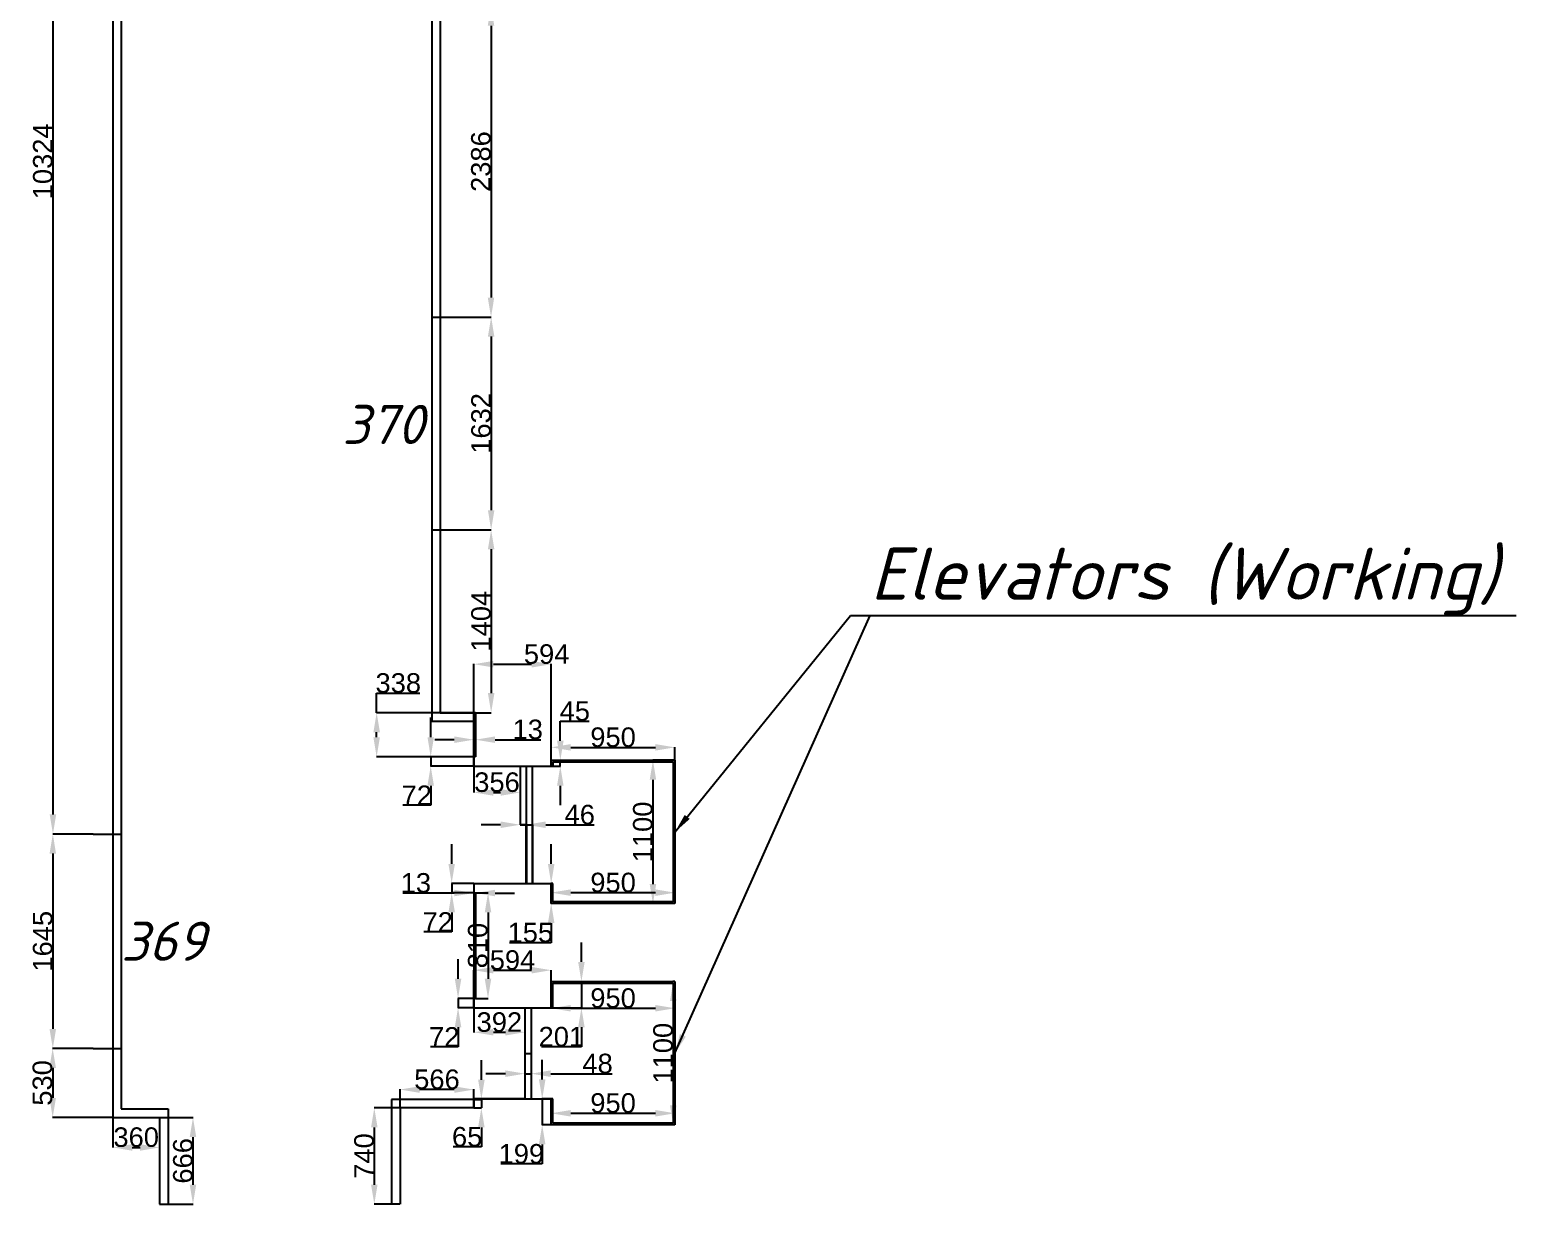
# Model space of a CAD drawing. Header units: millimetres. Extents: x 137411 to 273116, y -37 to 79573.
# Drawn here: x 234420 to 245832, y 13623 to 22636 of the extents above; entities that cross this region are included whole.
import ezdxf
from ezdxf.enums import TextEntityAlignment as Align

# ---------------------------------------------------------------- set-up
doc = ezdxf.new("R2010")
doc.units = ezdxf.units.MM
doc.header["$LTSCALE"] = 0.001
doc.styles.add('GOST', font='ISOCPEUI.TTF')
doc.styles.get("Standard").update_dxf_attribs({"font": 'Arial.ttf'})
doc.dimstyles.new('Copy of ISO-25', dxfattribs={"dimtxt": 150, "dimasz": 150, "dimexe": 1.25, "dimexo": 0.625, "dimtad": 1, "dimtoh": 1, "dimtxsty": 'Standard', "dimcen": 2.5, "dimadec": 0, "dimazin": 0, "dimtfac": 1, "dimtmove": 0, "dimatfit": 3, "dimfxl": 1, "dimarcsym": 0})

# ---------------------------------------------------------------- blocks, each defined once
blk = doc.blocks.new('*D234')
at = {"color": 0, "lineweight": -2, "transparency": 16777216}
for p, q in [((234597, 26788), (234597, 26788)), ((234598, 26638), (234598, 16614)), ((234906, 16464), (234597, 16464))]:
    blk.add_line(p, q, dxfattribs=at)
at = {"color": 0, "transparency": 16777216}
for points in [[(234573, 26638), (234623, 26638), (234598, 26788)], [(234573, 16614), (234623, 16614), (234598, 16464)]]:
    blk.add_solid(points, dxfattribs=at)
at = {"layer": 'Defpoints', "color": 0, "transparency": 16777216}
for p in [(234598, 26788), (234598, 16464), (234907, 16464)]:
    blk.add_point(p, dxfattribs=at)
at = {"color": 0, "transparency": 16777216, "insert": (234521, 21626), "char_height": 150, "attachment_point": 5, "rotation": 90}
blk.add_mtext('10324', dxfattribs=at)
blk = doc.blocks.new('*D235')
at = {"color": 0, "lineweight": -2, "transparency": 16777216}
for p, q in [((234596, 16464), (234596, 16464)), ((234597, 16314), (234597, 14969)), ((234906, 14819), (234596, 14819))]:
    blk.add_line(p, q, dxfattribs=at)
at = {"color": 0, "transparency": 16777216}
for points in [[(234572, 16314), (234622, 16314), (234597, 16464)], [(234572, 14969), (234622, 14969), (234597, 14819)]]:
    blk.add_solid(points, dxfattribs=at)
at = {"layer": 'Defpoints', "color": 0, "transparency": 16777216}
for p in [(234597, 16464), (234597, 14819), (234907, 14819)]:
    blk.add_point(p, dxfattribs=at)
at = {"color": 0, "transparency": 16777216, "insert": (234520, 15641), "char_height": 150, "attachment_point": 5, "rotation": 90}
blk.add_mtext('1645', dxfattribs=at)
blk = doc.blocks.new('*D236')
at = {"color": 0, "lineweight": -2, "transparency": 16777216}
for p, q in [((234596, 14819), (234594, 14819)), ((234596, 14669), (234596, 14439)), ((235056, 14289), (234594, 14289))]:
    blk.add_line(p, q, dxfattribs=at)
at = {"color": 0, "transparency": 16777216}
for points in [[(234571, 14669), (234621, 14669), (234596, 14819)], [(234571, 14439), (234621, 14439), (234596, 14289)]]:
    blk.add_solid(points, dxfattribs=at)
at = {"layer": 'Defpoints', "color": 0, "transparency": 16777216}
for p in [(234597, 14819), (234596, 14289), (235057, 14289)]:
    blk.add_point(p, dxfattribs=at)
at = {"color": 0, "transparency": 16777216, "insert": (234518, 14554), "char_height": 150, "attachment_point": 5, "rotation": 90}
blk.add_mtext('530', dxfattribs=at)
blk = doc.blocks.new('*D237')
at = {"color": 0, "lineweight": -2, "transparency": 16777216}
for p, q in [((235057, 14288), (235057, 14058)), ((235417, 14288), (235417, 14058)), ((235207, 14059), (235267, 14059))]:
    blk.add_line(p, q, dxfattribs=at)
at = {"color": 0, "transparency": 16777216}
for points in [[(235207, 14084), (235207, 14034), (235057, 14059)], [(235267, 14084), (235267, 14034), (235417, 14059)]]:
    blk.add_solid(points, dxfattribs=at)
at = {"layer": 'Defpoints', "color": 0, "transparency": 16777216}
for p in [(235057, 14289), (235417, 14289), (235417, 14059)]:
    blk.add_point(p, dxfattribs=at)
at = {"color": 0, "transparency": 16777216, "insert": (235237, 14137), "char_height": 150, "attachment_point": 5}
blk.add_mtext('360', dxfattribs=at)
blk = doc.blocks.new('*D238')
at = {"color": 0, "lineweight": -2, "transparency": 16777216}
for p, q in [((235417, 14289), (235675, 14289)), ((235673, 14139), (235673, 13773)), ((235417, 13623), (235675, 13623))]:
    blk.add_line(p, q, dxfattribs=at)
at = {"color": 0, "transparency": 16777216}
for points in [[(235648, 14139), (235698, 14139), (235673, 14289)], [(235648, 13773), (235698, 13773), (235673, 13623)]]:
    blk.add_solid(points, dxfattribs=at)
at = {"layer": 'Defpoints', "color": 0, "transparency": 16777216}
for p in [(235417, 14289), (235417, 13623), (235673, 13623)]:
    blk.add_point(p, dxfattribs=at)
at = {"color": 0, "transparency": 16777216, "insert": (235596, 13956), "char_height": 150, "attachment_point": 5, "rotation": 90}
blk.add_mtext('666', dxfattribs=at)
blk = doc.blocks.new('*D255')
at = {"color": 0, "lineweight": -2, "transparency": 16777216}
for p, q in [((237960, 22817), (237960, 22817)), ((237961, 22667), (237961, 20581)), ((237722, 20431), (237962, 20431))]:
    blk.add_line(p, q, dxfattribs=at)
at = {"color": 0, "transparency": 16777216}
for points in [[(237936, 22667), (237986, 22667), (237961, 22817)], [(237936, 20581), (237986, 20581), (237961, 20431)]]:
    blk.add_solid(points, dxfattribs=at)
at = {"layer": 'Defpoints', "color": 0, "transparency": 16777216}
for p in [(237961, 22817), (237722, 20431), (237961, 20431)]:
    blk.add_point(p, dxfattribs=at)
at = {"color": 0, "transparency": 16777216, "insert": (237884, 21624), "char_height": 150, "attachment_point": 5, "rotation": 90}
blk.add_mtext('2386', dxfattribs=at)
blk = doc.blocks.new('*D256')
at = {"color": 0, "lineweight": -2, "transparency": 16777216}
for p, q in [((237962, 20431), (237961, 20431)), ((237962, 20281), (237962, 18949)), ((237722, 18799), (237963, 18799))]:
    blk.add_line(p, q, dxfattribs=at)
at = {"color": 0, "transparency": 16777216}
for points in [[(237937, 20281), (237987, 20281), (237962, 20431)], [(237937, 18949), (237987, 18949), (237962, 18799)]]:
    blk.add_solid(points, dxfattribs=at)
at = {"layer": 'Defpoints', "color": 0, "transparency": 16777216}
for p in [(237962, 20431), (237722, 18799), (237962, 18799)]:
    blk.add_point(p, dxfattribs=at)
at = {"color": 0, "transparency": 16777216, "insert": (237885, 19615), "char_height": 150, "attachment_point": 5, "rotation": 90}
blk.add_mtext('1632', dxfattribs=at)
blk = doc.blocks.new('*D257')
at = {"color": 0, "lineweight": -2, "transparency": 16777216}
for p, q in [((237963, 18799), (237961, 18799)), ((237962, 18649), (237962, 17545)), ((237842, 17395), (237963, 17395))]:
    blk.add_line(p, q, dxfattribs=at)
at = {"color": 0, "transparency": 16777216}
for points in [[(237937, 18649), (237987, 18649), (237962, 18799)], [(237937, 17545), (237987, 17545), (237962, 17395)]]:
    blk.add_solid(points, dxfattribs=at)
at = {"layer": 'Defpoints', "color": 0, "transparency": 16777216}
for p in [(237963, 18799), (237842, 17395), (237962, 17395)]:
    blk.add_point(p, dxfattribs=at)
at = {"color": 0, "transparency": 16777216, "insert": (237885, 18097), "char_height": 150, "attachment_point": 5, "rotation": 90}
blk.add_mtext('1404', dxfattribs=at)
blk = doc.blocks.new('*D258')
at = {"color": 0, "lineweight": -2, "transparency": 16777216}
for p, q in [((237083, 17395), (237083, 17545)), ((237083, 17545), (237415, 17545)), ((237841, 17395), (237082, 17395)), ((237083, 17207), (237083, 17245)), ((237841, 17057), (237082, 17057))]:
    blk.add_line(p, q, dxfattribs=at)
at = {"color": 0, "transparency": 16777216}
for points in [[(237058, 17245), (237108, 17245), (237083, 17395)], [(237058, 17207), (237108, 17207), (237083, 17057)]]:
    blk.add_solid(points, dxfattribs=at)
at = {"layer": 'Defpoints', "color": 0, "transparency": 16777216}
for p in [(237842, 17395), (237083, 17057), (237842, 17057)]:
    blk.add_point(p, dxfattribs=at)
at = {"color": 0, "transparency": 16777216, "insert": (237249, 17622), "char_height": 150, "attachment_point": 5}
blk.add_mtext('338', dxfattribs=at)
blk = doc.blocks.new('*D259')
at = {"color": 0, "lineweight": -2, "transparency": 16777216}
for p, q in [((237679, 17188), (237529, 17188)), ((237829, 17058), (237829, 17190)), ((237829, 17188), (237842, 17188)), ((237842, 17058), (237842, 17190)), ((237992, 17188), (238344, 17188))]:
    blk.add_line(p, q, dxfattribs=at)
at = {"color": 0, "transparency": 16777216}
for points in [[(237679, 17213), (237679, 17163), (237829, 17188)], [(237992, 17213), (237992, 17163), (237842, 17188)]]:
    blk.add_solid(points, dxfattribs=at)
at = {"layer": 'Defpoints', "color": 0, "transparency": 16777216}
for p in [(237842, 17188), (237829, 17057), (237842, 17057)]:
    blk.add_point(p, dxfattribs=at)
at = {"color": 0, "transparency": 16777216, "insert": (238243, 17266), "char_height": 150, "attachment_point": 5}
blk.add_mtext('13', dxfattribs=at)
blk = doc.blocks.new('*D260')
at = {"color": 0, "lineweight": -2, "transparency": 16777216}
for p, q in [((237498, 17207), (237498, 17357)), ((237828, 17057), (237497, 17057)), ((237498, 17057), (237498, 16985)), ((237828, 16985), (237497, 16985)), ((237498, 16835), (237498, 16685)), ((237498, 16685), (237285, 16685))]:
    blk.add_line(p, q, dxfattribs=at)
at = {"color": 0, "transparency": 16777216}
for points in [[(237473, 17207), (237523, 17207), (237498, 17057)], [(237473, 16835), (237523, 16835), (237498, 16985)]]:
    blk.add_solid(points, dxfattribs=at)
at = {"layer": 'Defpoints', "color": 0, "transparency": 16777216}
for p in [(237829, 17057), (237498, 16985), (237829, 16985)]:
    blk.add_point(p, dxfattribs=at)
at = {"color": 0, "transparency": 16777216, "insert": (237391, 16761), "char_height": 150, "attachment_point": 5}
blk.add_mtext('72', dxfattribs=at)
blk = doc.blocks.new('*D261')
at = {"color": 0, "lineweight": -2, "transparency": 16777216}
for p, q in [((237829, 16984), (237829, 16782)), ((238185, 16984), (238185, 16782)), ((237979, 16783), (238035, 16783))]:
    blk.add_line(p, q, dxfattribs=at)
at = {"color": 0, "transparency": 16777216}
for points in [[(237979, 16808), (237979, 16758), (237829, 16783)], [(238035, 16808), (238035, 16758), (238185, 16783)]]:
    blk.add_solid(points, dxfattribs=at)
at = {"layer": 'Defpoints', "color": 0, "transparency": 16777216}
for p in [(237829, 16985), (238185, 16985), (238185, 16783)]:
    blk.add_point(p, dxfattribs=at)
at = {"color": 0, "transparency": 16777216, "insert": (238007, 16861), "char_height": 150, "attachment_point": 5}
blk.add_mtext('356', dxfattribs=at)
blk = doc.blocks.new('*D262')
at = {"color": 0, "lineweight": -2, "transparency": 16777216}
for p, q in [((237829, 16986), (237829, 17769)), ((237979, 17767), (238273, 17767)), ((238423, 16986), (238423, 17769))]:
    blk.add_line(p, q, dxfattribs=at)
at = {"color": 0, "transparency": 16777216}
for points in [[(237979, 17792), (237979, 17742), (237829, 17767)], [(238273, 17792), (238273, 17742), (238423, 17767)]]:
    blk.add_solid(points, dxfattribs=at)
at = {"layer": 'Defpoints', "color": 0, "transparency": 16777216}
for p in [(238423, 17767), (237829, 16985), (238423, 16985)]:
    blk.add_point(p, dxfattribs=at)
at = {"color": 0, "transparency": 16777216, "insert": (238388, 17844), "char_height": 150, "attachment_point": 5}
blk.add_mtext('594', dxfattribs=at)
blk = doc.blocks.new('*D263')
at = {"color": 0, "lineweight": -2, "transparency": 16777216}
for p, q in [((238423, 17031), (238423, 17130)), ((238573, 17129), (239223, 17129)), ((239373, 17031), (239373, 17130))]:
    blk.add_line(p, q, dxfattribs=at)
at = {"color": 0, "transparency": 16777216}
for points in [[(238573, 17154), (238573, 17104), (238423, 17129)], [(239223, 17154), (239223, 17104), (239373, 17129)]]:
    blk.add_solid(points, dxfattribs=at)
at = {"layer": 'Defpoints', "color": 0, "transparency": 16777216}
for p in [(239373, 17129), (238423, 17030), (239373, 17030)]:
    blk.add_point(p, dxfattribs=at)
at = {"color": 0, "transparency": 16777216, "insert": (238898, 17206), "char_height": 150, "attachment_point": 5}
blk.add_mtext('950', dxfattribs=at)
blk = doc.blocks.new('*D264')
at = {"color": 0, "lineweight": -2, "transparency": 16777216}
for p, q in [((238423, 15931), (238423, 16015)), ((238573, 16014), (239223, 16014)), ((239373, 15931), (239373, 16015))]:
    blk.add_line(p, q, dxfattribs=at)
at = {"color": 0, "transparency": 16777216}
for points in [[(238573, 16039), (238573, 15989), (238423, 16014)], [(239223, 16039), (239223, 15989), (239373, 16014)]]:
    blk.add_solid(points, dxfattribs=at)
at = {"layer": 'Defpoints', "color": 0, "transparency": 16777216}
for p in [(239373, 16014), (238423, 15930), (239373, 15930)]:
    blk.add_point(p, dxfattribs=at)
at = {"color": 0, "transparency": 16777216, "insert": (238898, 16091), "char_height": 150, "attachment_point": 5}
blk.add_mtext('950', dxfattribs=at)
blk = doc.blocks.new('*D265')
at = {"color": 0, "lineweight": -2, "transparency": 16777216}
for p, q in [((239372, 17030), (239203, 17030)), ((239204, 16880), (239204, 16080)), ((239372, 15930), (239203, 15930))]:
    blk.add_line(p, q, dxfattribs=at)
at = {"color": 0, "transparency": 16777216}
for points in [[(239179, 16880), (239229, 16880), (239204, 17030)], [(239179, 16080), (239229, 16080), (239204, 15930)]]:
    blk.add_solid(points, dxfattribs=at)
at = {"layer": 'Defpoints', "color": 0, "transparency": 16777216}
for p in [(239373, 17030), (239204, 15930), (239373, 15930)]:
    blk.add_point(p, dxfattribs=at)
at = {"color": 0, "transparency": 16777216, "insert": (239127, 16480), "char_height": 150, "attachment_point": 5, "rotation": 90}
blk.add_mtext('1100', dxfattribs=at)
blk = doc.blocks.new('*D266')
at = {"color": 0, "lineweight": -2, "transparency": 16777216}
for p, q in [((238493, 17180), (238493, 17330)), ((238493, 17330), (238715, 17330)), ((238423, 17030), (238494, 17030)), ((238493, 16985), (238493, 17030)), ((238423, 16985), (238494, 16985)), ((238493, 16835), (238493, 16685))]:
    blk.add_line(p, q, dxfattribs=at)
at = {"color": 0, "transparency": 16777216}
for points in [[(238468, 17180), (238518, 17180), (238493, 17030)], [(238468, 16835), (238518, 16835), (238493, 16985)]]:
    blk.add_solid(points, dxfattribs=at)
at = {"layer": 'Defpoints', "color": 0, "transparency": 16777216}
for p in [(238423, 17030), (238493, 17030), (238423, 16985)]:
    blk.add_point(p, dxfattribs=at)
at = {"color": 0, "transparency": 16777216, "insert": (238604, 17407), "char_height": 150, "attachment_point": 5}
blk.add_mtext('45', dxfattribs=at)
blk = doc.blocks.new('*D267')
at = {"color": 0, "lineweight": -2, "transparency": 16777216}
for p, q in [((238423, 16235), (238423, 16385)), ((238422, 16085), (238421, 16085)), ((238423, 16085), (238423, 15930)), ((238422, 15930), (238421, 15930)), ((238423, 15780), (238423, 15630)), ((238423, 15630), (238104, 15630))]:
    blk.add_line(p, q, dxfattribs=at)
at = {"color": 0, "transparency": 16777216}
for points in [[(238398, 16235), (238448, 16235), (238423, 16085)], [(238398, 15780), (238448, 15780), (238423, 15930)]]:
    blk.add_solid(points, dxfattribs=at)
at = {"layer": 'Defpoints', "color": 0, "transparency": 16777216}
for p in [(238423, 16085), (238423, 15930), (238423, 15930)]:
    blk.add_point(p, dxfattribs=at)
at = {"color": 0, "transparency": 16777216, "insert": (238263, 15707), "char_height": 150, "attachment_point": 5}
blk.add_mtext('155', dxfattribs=at)
blk = doc.blocks.new('*D268')
at = {"color": 0, "lineweight": -2, "transparency": 16777216}
for p, q in [((238035, 16535), (237885, 16535)), ((238185, 16536), (238185, 16536)), ((238185, 16535), (238231, 16535)), ((238231, 16536), (238231, 16536)), ((238381, 16535), (238753, 16535))]:
    blk.add_line(p, q, dxfattribs=at)
at = {"color": 0, "transparency": 16777216}
for points in [[(238035, 16560), (238035, 16510), (238185, 16535)], [(238381, 16560), (238381, 16510), (238231, 16535)]]:
    blk.add_solid(points, dxfattribs=at)
at = {"layer": 'Defpoints', "color": 0, "transparency": 16777216}
for p in [(238185, 16535), (238231, 16535), (238231, 16535)]:
    blk.add_point(p, dxfattribs=at)
at = {"color": 0, "transparency": 16777216, "insert": (238642, 16612), "char_height": 150, "attachment_point": 5}
blk.add_mtext('46', dxfattribs=at)
blk = doc.blocks.new('*D269')
at = {"color": 0, "lineweight": -2, "transparency": 16777216}
for p, q in [((237659, 16235), (237659, 16385)), ((237828, 16085), (237657, 16085)), ((237828, 16013), (237657, 16013)), ((237659, 16085), (237659, 16013)), ((237659, 15863), (237659, 15713)), ((237659, 15713), (237446, 15713))]:
    blk.add_line(p, q, dxfattribs=at)
at = {"color": 0, "transparency": 16777216}
for points in [[(237634, 16235), (237684, 16235), (237659, 16085)], [(237634, 15863), (237684, 15863), (237659, 16013)]]:
    blk.add_solid(points, dxfattribs=at)
at = {"layer": 'Defpoints', "color": 0, "transparency": 16777216}
for p in [(237659, 16013), (237829, 16085), (237829, 16013)]:
    blk.add_point(p, dxfattribs=at)
at = {"color": 0, "transparency": 16777216, "insert": (237552, 15789), "char_height": 150, "attachment_point": 5}
blk.add_mtext('72', dxfattribs=at)
blk = doc.blocks.new('*D270')
at = {"color": 0, "lineweight": -2, "transparency": 16777216}
for p, q in [((237679, 16011), (237283, 16011)), ((237829, 16012), (237829, 16010)), ((237842, 16011), (237829, 16011)), ((237842, 16012), (237842, 16010)), ((237992, 16011), (238142, 16011))]:
    blk.add_line(p, q, dxfattribs=at)
at = {"color": 0, "transparency": 16777216}
for points in [[(237679, 16036), (237679, 15986), (237829, 16011)], [(237992, 16036), (237992, 15986), (237842, 16011)]]:
    blk.add_solid(points, dxfattribs=at)
at = {"layer": 'Defpoints', "color": 0, "transparency": 16777216}
for p in [(237829, 16013), (237842, 16013), (237842, 16011)]:
    blk.add_point(p, dxfattribs=at)
at = {"color": 0, "transparency": 16777216, "insert": (237384, 16088), "char_height": 150, "attachment_point": 5}
blk.add_mtext('13', dxfattribs=at)
blk = doc.blocks.new('*D271')
at = {"color": 0, "lineweight": -2, "transparency": 16777216}
for p, q in [((237842, 16013), (237939, 16013)), ((237938, 15863), (237938, 15353)), ((237842, 15203), (237939, 15203))]:
    blk.add_line(p, q, dxfattribs=at)
at = {"color": 0, "transparency": 16777216}
for points in [[(237913, 15863), (237963, 15863), (237938, 16013)], [(237913, 15353), (237963, 15353), (237938, 15203)]]:
    blk.add_solid(points, dxfattribs=at)
at = {"layer": 'Defpoints', "color": 0, "transparency": 16777216}
for p in [(237842, 16013), (237842, 15203), (237938, 15203)]:
    blk.add_point(p, dxfattribs=at)
at = {"color": 0, "transparency": 16777216, "insert": (237860, 15608), "char_height": 150, "attachment_point": 5, "rotation": 90}
blk.add_mtext('810', dxfattribs=at)
blk = doc.blocks.new('*D272')
at = {"color": 0, "lineweight": -2, "transparency": 16777216}
for p, q in [((237708, 15353), (237708, 15503)), ((237828, 15203), (237707, 15203)), ((237708, 15203), (237708, 15131)), ((237828, 15131), (237707, 15131)), ((237708, 14981), (237708, 14831)), ((237708, 14831), (237496, 14831))]:
    blk.add_line(p, q, dxfattribs=at)
at = {"color": 0, "transparency": 16777216}
for points in [[(237683, 15353), (237733, 15353), (237708, 15203)], [(237683, 14981), (237733, 14981), (237708, 15131)]]:
    blk.add_solid(points, dxfattribs=at)
at = {"layer": 'Defpoints', "color": 0, "transparency": 16777216}
for p in [(237829, 15203), (237708, 15131), (237829, 15131)]:
    blk.add_point(p, dxfattribs=at)
at = {"color": 0, "transparency": 16777216, "insert": (237602, 14907), "char_height": 150, "attachment_point": 5}
blk.add_mtext('72', dxfattribs=at)
blk = doc.blocks.new('*D273')
at = {"color": 0, "lineweight": -2, "transparency": 16777216}
for p, q in [((237829, 15130), (237829, 14942)), ((238221, 15130), (238221, 14942)), ((237979, 14943), (238071, 14943))]:
    blk.add_line(p, q, dxfattribs=at)
at = {"color": 0, "transparency": 16777216}
for points in [[(237979, 14968), (237979, 14918), (237829, 14943)], [(238071, 14968), (238071, 14918), (238221, 14943)]]:
    blk.add_solid(points, dxfattribs=at)
at = {"layer": 'Defpoints', "color": 0, "transparency": 16777216}
for p in [(237829, 15131), (238221, 15131), (238221, 14943)]:
    blk.add_point(p, dxfattribs=at)
at = {"color": 0, "transparency": 16777216, "insert": (238025, 15020), "char_height": 150, "attachment_point": 5}
blk.add_mtext('392', dxfattribs=at)
blk = doc.blocks.new('*D274')
at = {"color": 0, "lineweight": -2, "transparency": 16777216}
for p, q in [((237829, 15132), (237829, 15420)), ((237979, 15419), (238273, 15419)), ((238423, 15132), (238423, 15420))]:
    blk.add_line(p, q, dxfattribs=at)
at = {"color": 0, "transparency": 16777216}
for points in [[(237979, 15444), (237979, 15394), (237829, 15419)], [(238273, 15444), (238273, 15394), (238423, 15419)]]:
    blk.add_solid(points, dxfattribs=at)
at = {"layer": 'Defpoints', "color": 0, "transparency": 16777216}
for p in [(238423, 15419), (237829, 15131), (238423, 15131)]:
    blk.add_point(p, dxfattribs=at)
at = {"color": 0, "transparency": 16777216, "insert": (238126, 15496), "char_height": 150, "attachment_point": 5}
blk.add_mtext('594', dxfattribs=at)
blk = doc.blocks.new('*D275')
at = {"color": 0, "lineweight": -2, "transparency": 16777216}
for p, q in [((238423, 15331), (238423, 15126)), ((239373, 15331), (239373, 15126)), ((238573, 15127), (239223, 15127))]:
    blk.add_line(p, q, dxfattribs=at)
at = {"color": 0, "transparency": 16777216}
for points in [[(238573, 15152), (238573, 15102), (238423, 15127)], [(239223, 15152), (239223, 15102), (239373, 15127)]]:
    blk.add_solid(points, dxfattribs=at)
at = {"layer": 'Defpoints', "color": 0, "transparency": 16777216}
for p in [(238423, 15332), (239373, 15332), (239373, 15127)]:
    blk.add_point(p, dxfattribs=at)
at = {"color": 0, "transparency": 16777216, "insert": (238898, 15204), "char_height": 150, "attachment_point": 5}
blk.add_mtext('950', dxfattribs=at)
blk = doc.blocks.new('*D276')
at = {"color": 0, "lineweight": -2, "transparency": 16777216}
for p, q in [((238423, 14233), (238423, 14323)), ((238573, 14321), (239223, 14321)), ((239373, 14233), (239373, 14323))]:
    blk.add_line(p, q, dxfattribs=at)
at = {"color": 0, "transparency": 16777216}
for points in [[(238573, 14346), (238573, 14296), (238423, 14321)], [(239223, 14346), (239223, 14296), (239373, 14321)]]:
    blk.add_solid(points, dxfattribs=at)
at = {"layer": 'Defpoints', "color": 0, "transparency": 16777216}
for p in [(239373, 14321), (238423, 14232), (239373, 14232)]:
    blk.add_point(p, dxfattribs=at)
at = {"color": 0, "transparency": 16777216, "insert": (238898, 14399), "char_height": 150, "attachment_point": 5}
blk.add_mtext('950', dxfattribs=at)
blk = doc.blocks.new('*D277')
at = {"color": 0, "lineweight": -2, "transparency": 16777216}
for p, q in [((239372, 15332), (239358, 15332)), ((239360, 15182), (239360, 14382)), ((239372, 14232), (239358, 14232))]:
    blk.add_line(p, q, dxfattribs=at)
at = {"color": 0, "transparency": 16777216}
for points in [[(239335, 15182), (239385, 15182), (239360, 15332)], [(239335, 14382), (239385, 14382), (239360, 14232)]]:
    blk.add_solid(points, dxfattribs=at)
at = {"layer": 'Defpoints', "color": 0, "transparency": 16777216}
for p in [(239373, 15332), (239360, 14232), (239373, 14232)]:
    blk.add_point(p, dxfattribs=at)
at = {"color": 0, "transparency": 16777216, "insert": (239282, 14782), "char_height": 150, "attachment_point": 5, "rotation": 90}
blk.add_mtext('1100', dxfattribs=at)
blk = doc.blocks.new('*D278')
at = {"color": 0, "lineweight": -2, "transparency": 16777216}
for p, q in [((238354, 14581), (238354, 14731)), ((238422, 14431), (238352, 14431)), ((238354, 14431), (238354, 14232)), ((238422, 14232), (238352, 14232)), ((238354, 14082), (238354, 13932)), ((238354, 13932), (238036, 13932))]:
    blk.add_line(p, q, dxfattribs=at)
at = {"color": 0, "transparency": 16777216}
for points in [[(238329, 14581), (238379, 14581), (238354, 14431)], [(238329, 14082), (238379, 14082), (238354, 14232)]]:
    blk.add_solid(points, dxfattribs=at)
at = {"layer": 'Defpoints', "color": 0, "transparency": 16777216}
for p in [(238423, 14431), (238354, 14232), (238423, 14232)]:
    blk.add_point(p, dxfattribs=at)
at = {"color": 0, "transparency": 16777216, "insert": (238194, 14009), "char_height": 150, "attachment_point": 5}
blk.add_mtext('199', dxfattribs=at)
blk = doc.blocks.new('*D279')
at = {"color": 0, "lineweight": -2, "transparency": 16777216}
for p, q in [((238655, 15482), (238655, 15632)), ((238423, 15332), (238656, 15332)), ((238655, 15332), (238655, 15131)), ((238430, 15131), (238656, 15131)), ((238655, 14981), (238655, 14831)), ((238655, 14831), (238349, 14831))]:
    blk.add_line(p, q, dxfattribs=at)
at = {"color": 0, "transparency": 16777216}
for points in [[(238630, 15482), (238680, 15482), (238655, 15332)], [(238630, 14981), (238680, 14981), (238655, 15131)]]:
    blk.add_solid(points, dxfattribs=at)
at = {"layer": 'Defpoints', "color": 0, "transparency": 16777216}
for p in [(238423, 15332), (238429, 15131), (238655, 15131)]:
    blk.add_point(p, dxfattribs=at)
at = {"color": 0, "transparency": 16777216, "insert": (238501, 14908), "char_height": 150, "attachment_point": 5}
blk.add_mtext('201', dxfattribs=at)
blk = doc.blocks.new('*D280')
at = {"color": 0, "lineweight": -2, "transparency": 16777216}
for p, q in [((238221, 14780), (238221, 14624)), ((238269, 14780), (238269, 14624)), ((238071, 14625), (237921, 14625)), ((238221, 14625), (238269, 14625)), ((238419, 14625), (238890, 14625))]:
    blk.add_line(p, q, dxfattribs=at)
at = {"color": 0, "transparency": 16777216}
for points in [[(238071, 14650), (238071, 14600), (238221, 14625)], [(238419, 14650), (238419, 14600), (238269, 14625)]]:
    blk.add_solid(points, dxfattribs=at)
at = {"layer": 'Defpoints', "color": 0, "transparency": 16777216}
for p in [(238221, 14781), (238269, 14781), (238269, 14625)]:
    blk.add_point(p, dxfattribs=at)
at = {"color": 0, "transparency": 16777216, "insert": (238779, 14702), "char_height": 150, "attachment_point": 5}
blk.add_mtext('48', dxfattribs=at)
blk = doc.blocks.new('*D281')
at = {"color": 0, "lineweight": -2, "transparency": 16777216}
for p, q in [((237887, 14578), (237887, 14728)), ((237829, 14428), (237889, 14428)), ((237887, 14428), (237887, 14363)), ((237829, 14363), (237889, 14363)), ((237887, 14213), (237887, 14063)), ((237887, 14063), (237670, 14063))]:
    blk.add_line(p, q, dxfattribs=at)
at = {"color": 0, "transparency": 16777216}
for points in [[(237862, 14578), (237912, 14578), (237887, 14428)], [(237862, 14213), (237912, 14213), (237887, 14363)]]:
    blk.add_solid(points, dxfattribs=at)
at = {"layer": 'Defpoints', "color": 0, "transparency": 16777216}
for p in [(237829, 14428), (237829, 14363), (237887, 14363)]:
    blk.add_point(p, dxfattribs=at)
at = {"color": 0, "transparency": 16777216, "insert": (237778, 14140), "char_height": 150, "attachment_point": 5}
blk.add_mtext('65', dxfattribs=at)
blk = doc.blocks.new('*D282')
at = {"color": 0, "lineweight": -2, "transparency": 16777216}
for p, q in [((237263, 14364), (237263, 14505)), ((237679, 14503), (237413, 14503)), ((237829, 14364), (237829, 14505))]:
    blk.add_line(p, q, dxfattribs=at)
at = {"color": 0, "transparency": 16777216}
for points in [[(237413, 14528), (237413, 14478), (237263, 14503)], [(237679, 14528), (237679, 14478), (237829, 14503)]]:
    blk.add_solid(points, dxfattribs=at)
at = {"layer": 'Defpoints', "color": 0, "transparency": 16777216}
for p in [(237263, 14503), (237263, 14363), (237829, 14363)]:
    blk.add_point(p, dxfattribs=at)
at = {"color": 0, "transparency": 16777216, "insert": (237546, 14581), "char_height": 150, "attachment_point": 5}
blk.add_mtext('566', dxfattribs=at)
blk = doc.blocks.new('*D283')
at = {"color": 0, "lineweight": -2, "transparency": 16777216}
for p, q in [((237262, 14363), (237063, 14363)), ((237065, 14213), (237065, 13773)), ((237262, 13623), (237063, 13623))]:
    blk.add_line(p, q, dxfattribs=at)
at = {"color": 0, "transparency": 16777216}
for points in [[(237040, 14213), (237090, 14213), (237065, 14363)], [(237040, 13773), (237090, 13773), (237065, 13623)]]:
    blk.add_solid(points, dxfattribs=at)
at = {"layer": 'Defpoints', "color": 0, "transparency": 16777216}
for p in [(237263, 14363), (237065, 13623), (237263, 13623)]:
    blk.add_point(p, dxfattribs=at)
at = {"color": 0, "transparency": 16777216, "insert": (236987, 13993), "char_height": 150, "attachment_point": 5, "rotation": 90}
blk.add_mtext('740', dxfattribs=at)

msp = doc.modelspace()

# ---------------------------------------------------------------- linework, layer by layer
at = {"color": 5}
for p, q in [((235056.617, 26787.897), (235056.617, 16463.897)), ((235121.617, 26787.897), (235121.617, 16463.897)), ((237506.617, 22816.897), (237506.617, 20430.897)), ((237571.617, 22816.897), (237571.617, 20430.897)), ((237506.617, 18798.897), (237506.617, 17394.897)), ((237571.617, 18798.897), (237571.617, 17394.897)), ((237506.617, 17394.897), (237506.617, 17329.897)), ((237571.617, 17394.897), (237841.617, 17394.897)), ((237841.617, 17394.897), (237841.617, 17056.897)), ((237506.617, 17329.897), (237828.617, 17329.897)), ((237828.617, 17329.897), (237828.617, 17056.897)), ((237841.617, 17056.897), (237828.617, 17056.897)), ((237828.617, 17056.897), (237828.617, 16984.897)), ((237828.617, 16084.897), (237828.617, 16012.897)), ((237828.617, 16012.897), (237841.617, 16012.897)), ((237828.617, 16012.897), (237828.617, 15202.897)), ((237841.617, 16012.897), (237841.617, 15202.897)), ((237841.617, 15202.897), (237828.617, 15202.897)), ((237828.617, 15202.897), (237828.617, 15130.897)), ((235056.617, 14818.897), (235056.617, 14288.897)), ((235121.617, 14818.897), (235121.617, 14353.897)), ((237262.617, 14427.897), (237197.617, 14427.897)), ((237197.617, 14427.897), (237197.617, 13622.897)), ((237828.617, 14427.897), (237262.617, 14427.897)), ((237828.617, 14430.897), (237828.617, 14362.897)), ((237828.617, 14362.897), (237828.617, 14427.897)), ((235056.617, 14288.897), (235416.617, 14288.897)), ((235121.617, 14353.897), (235416.617, 14353.897)), ((235416.617, 14353.897), (235481.617, 14353.897)), ((235416.617, 14288.897), (235416.617, 13622.897)), ((235481.617, 14353.897), (235481.617, 13622.897)), ((237828.617, 14362.897), (237262.617, 14362.897)), ((237262.617, 14362.897), (237262.617, 13622.897))]:
    msp.add_line(p, q, dxfattribs=at)
at = {"color": 1}
for p, q in [((237506.617, 20430.897), (237721.617, 20430.897)), ((237506.617, 20430.897), (237506.617, 18798.897)), ((237571.617, 20430.897), (237571.617, 18798.897)), ((237506.617, 18798.897), (237721.617, 18798.897)), ((234906.617, 16463.897), (235121.617, 16463.897)), ((235056.617, 16463.897), (235056.617, 14818.897)), ((235121.617, 16463.897), (235121.617, 14818.897)), ((234906.617, 14818.897), (235121.617, 14818.897))]:
    msp.add_line(p, q, dxfattribs=at)
at = {"color": 3}
for p, q in [((238422.617, 16984.897), (238422.617, 17029.897)), ((238422.617, 17029.897), (239372.617, 17029.897)), ((238435.617, 17016.897), (239359.617, 17016.897)), ((238435.617, 17016.897), (238435.617, 16984.897)), ((239359.617, 17016.897), (239359.617, 15942.897)), ((239372.617, 17029.897), (239372.617, 15929.897)), ((237828.617, 16984.897), (238184.617, 16984.897)), ((237828.617, 16984.897), (238422.617, 16984.897)), ((238184.617, 16984.897), (238184.617, 16534.897)), ((238184.617, 16984.897), (238184.617, 16535.397)), ((238232.617, 16535.397), (238232.617, 16984.897)), ((238280.617, 16085.897), (238280.617, 16984.897)), ((238435.617, 16984.897), (238422.617, 16984.897)), ((238184.617, 16535.397), (238232.617, 16535.397)), ((238230.617, 16534.897), (238184.617, 16534.897)), ((238230.617, 16084.897), (238230.617, 16534.897)), ((238232.617, 16535.397), (238232.617, 16085.897)), ((238232.617, 16535.397), (238280.617, 16535.397)), ((238280.617, 16535.397), (238280.617, 16085.897)), ((237828.617, 16084.897), (238230.617, 16084.897)), ((237828.617, 16084.897), (238422.617, 16084.897)), ((238422.617, 15929.897), (238422.617, 16084.897)), ((238435.617, 16084.897), (238422.617, 16084.897)), ((238435.617, 15942.897), (238435.617, 16084.897)), ((239372.617, 15929.897), (238422.617, 15929.897)), ((239359.617, 15942.897), (238435.617, 15942.897)), ((238422.617, 15130.897), (238422.617, 15331.897)), ((238422.617, 15331.897), (239372.617, 15331.897)), ((238435.617, 15130.897), (238435.617, 15318.897)), ((238435.617, 15318.897), (239359.617, 15318.897)), ((239359.617, 15318.897), (239359.617, 14244.897)), ((239372.617, 15331.897), (239372.617, 14231.897)), ((237828.617, 15130.897), (238220.617, 15130.897)), ((237828.617, 15130.897), (238422.617, 15130.897)), ((238220.617, 15130.897), (238220.617, 14430.897)), ((238220.617, 15130.897), (238220.617, 14430.897)), ((238268.617, 15130.897), (238268.617, 14430.897)), ((238422.617, 15130.897), (238435.617, 15130.897)), ((238220.617, 14780.897), (238268.617, 14780.897)), ((238220.617, 14430.897), (237828.617, 14430.897)), ((237828.617, 14430.897), (238422.617, 14430.897)), ((238422.617, 14231.897), (238422.617, 14430.897)), ((238435.617, 14430.897), (238422.617, 14430.897)), ((238435.617, 14244.897), (238435.617, 14430.897)), ((239372.617, 14231.897), (238422.617, 14231.897)), ((239359.617, 14244.897), (238435.617, 14244.897))]:
    msp.add_line(p, q, dxfattribs=at)

# ---------------------------------------------------------------- texts
at = {"style": 'GOST'}
msp.add_text('370', height=300, dxfattribs=at).set_placement((237445.635, 19607.012), align=Align.MIDDLE_RIGHT)
msp.add_text('369', height=300, dxfattribs=at).set_placement((235121.617, 15641.397), align=Align.MIDDLE_LEFT)
at = {"insert": (240871.832, 18140.554), "char_height": 400, "attachment_point": 7, "style": 'GOST'}
msp.add_mtext('Elevators (Working)', dxfattribs=at)

# ---------------------------------------------------------------- dimensions: what is measured, and where the dimension line sits
for base, p1, p2, picture, middle in [((234598.027, 16463.897), (234598.027, 26787.897), (234906.617, 16463.897), '*D234', (234520.765, 21625.897)), ((237960.905, 20430.897), (237960.905, 22816.897), (237721.617, 20430.897), '*D255', (237883.643, 21623.897)), ((237962.155, 18798.897), (237962.155, 20430.897), (237721.617, 18798.897), '*D256', (237884.893, 19614.897)), ((237962.155, 17394.897), (237963.405, 18798.897), (237841.617, 17394.897), '*D257', (237884.944, 18096.897)), ((238492.782, 17029.897), (238422.617, 16984.897), (238422.617, 17029.897), '*D266', (238604.423, 17406.801)), ((237498.044, 16984.897), (237828.617, 17056.897), (237828.617, 16984.897), '*D260', (237391.365, 16760.829)), ((239203.963, 15929.897), (239372.617, 17029.897), (239372.617, 15929.897), '*D265', (239126.752, 16479.897)), ((234596.777, 14818.897), (234596.777, 16463.897), (234906.617, 14818.897), '*D235', (234519.566, 15641.397)), ((237658.538, 16012.897), (237828.617, 16084.897), (237828.617, 16012.897), '*D269', (237551.859, 15788.829)), ((238422.617, 15929.897), (238422.617, 16084.897), (238422.617, 15929.897), '*D267', (238262.783, 15707.108)), ((237937.554, 15202.897), (237841.617, 16012.897), (237841.617, 15202.897), '*D271', (237860.343, 15607.897)), ((238654.544, 15130.897), (238422.617, 15331.897), (238429.117, 15130.897), '*D279', (238501.412, 14908.108)), ((237708.312, 15130.897), (237828.617, 15202.897), (237828.617, 15130.897), '*D272', (237601.633, 14906.829)), ((239359.617, 14231.897), (239372.617, 15331.897), (239372.617, 14231.897), '*D277', (239282.406, 14781.897)), ((234595.527, 14288.897), (234596.777, 14818.897), (235056.617, 14288.897), '*D236', (234518.265, 14553.897)), ((237887.316, 14362.897), (237828.617, 14427.897), (237828.617, 14362.897), '*D281', (237778.284, 14140.108)), ((238353.725, 14231.897), (238422.617, 14430.897), (238422.617, 14231.897), '*D278', (238194.301, 14009.108)), ((235673.354, 13622.897), (235416.617, 14288.897), (235416.617, 13622.897), '*D238', (235596.143, 13955.897)), ((237064.509, 13622.897), (237262.617, 14362.897), (237262.617, 13622.897), '*D283', (236987.298, 13992.897))]:
    dim = msp.add_linear_dim(base=base, p1=p1, p2=p2, angle=90, dimstyle='Copy of ISO-25')
    dim.commit()
    dim.dimension.update_dxf_attribs({"geometry": picture, "text_midpoint": middle})
for base, p1, p2, picture, middle in [((238422.617, 17767.277), (237828.617, 16984.897), (238422.617, 16984.897), '*D262', (238388.014, 17767.277)), ((237841.617, 16010.932), (237828.617, 16012.897), (237841.617, 16012.897), '*D270', (237384.35, 16010.932)), ((238268.617, 14624.989), (238220.617, 14780.897), (238268.617, 14780.897), '*D280', (238778.968, 14624.989))]:
    dim = msp.add_linear_dim(base=base, p1=p1, p2=p2, dimstyle='Copy of ISO-25')
    dim.commit()
    dim.dimension.update_dxf_attribs({"geometry": picture, "text_midpoint": middle, "dimtype": 160})
dim = msp.add_linear_dim(base=(237083.005, 17056.897), p1=(237841.617, 17394.897), p2=(237841.617, 17056.897), angle=90, dimstyle='Copy of ISO-25')
dim.commit()
dim.dimension.update_dxf_attribs({"geometry": '*D258', "text_midpoint": (237249.439, 17544.897), "dimtype": 160})
for base, p1, p2, picture, middle in [((237841.617, 17188.269), (237828.617, 17056.897), (237841.617, 17056.897), '*D259', (238242.617, 17265.531)), ((239372.617, 17129.209), (238422.617, 17029.897), (239372.617, 17029.897), '*D263', (238897.617, 17206.42)), ((238184.617, 16783.32), (237828.617, 16984.897), (238184.617, 16984.897), '*D261', (238006.617, 16860.582)), ((238230.617, 16534.897), (238184.617, 16534.897), (238230.617, 16534.897), '*D268', (238641.645, 16612.108)), ((239372.617, 16013.782), (238422.617, 15929.897), (239372.617, 15929.897), '*D264', (238897.617, 16090.993)), ((238422.617, 15418.643), (237828.617, 15130.897), (238422.617, 15130.897), '*D274', (238125.617, 15495.854)), ((239372.617, 15127.255), (238422.617, 15331.897), (239372.617, 15331.897), '*D275', (238897.617, 15204.466)), ((238220.617, 14942.908), (237828.617, 15130.897), (238220.617, 15130.897), '*D273', (238024.617, 15020.17)), ((237262.617, 14503.398), (237828.617, 14362.897), (237262.617, 14362.897), '*D282', (237545.617, 14580.609)), ((239372.617, 14321.421), (238422.617, 14231.897), (239372.617, 14231.897), '*D276', (238897.617, 14398.632)), ((235416.617, 14059.443), (235056.617, 14288.897), (235416.617, 14288.897), '*D237', (235236.617, 14136.705))]:
    dim = msp.add_linear_dim(base=base, p1=p1, p2=p2, dimstyle='Copy of ISO-25')
    dim.commit()
    dim.dimension.update_dxf_attribs({"geometry": picture, "text_midpoint": middle})

# ---------------------------------------------------------------- leaders
msp.add_leader([(239372.617, 14781.897), (240871.832, 18140.554)], dimstyle='Copy of ISO-25')
at = {"annotation_type": 0, "has_hookline": 1, "hookline_direction": 0, "text_width": 4959.697}
msp.add_leader([(239372.617, 16478.897), (240721.207, 18139.929), (240871.207, 18139.929)], dimstyle='Copy of ISO-25', dxfattribs=at)

doc.saveas('drawing.dxf')
